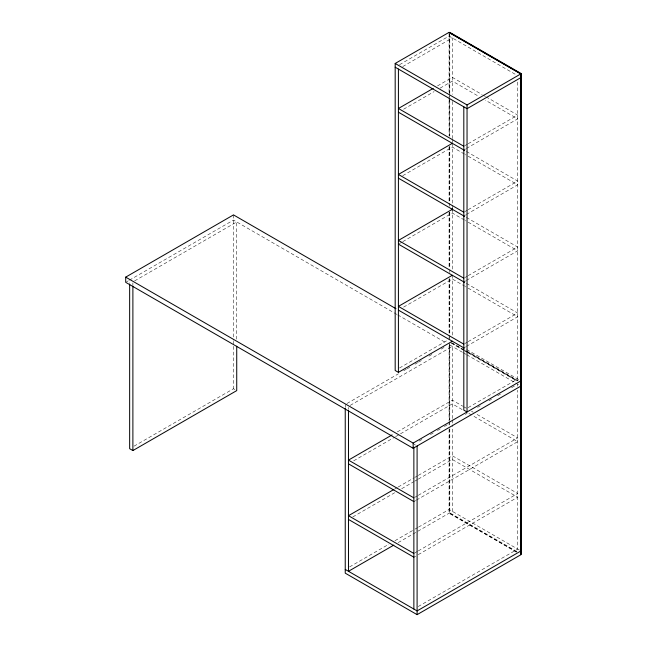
<?xml version="1.0" encoding="UTF-8"?>
<svg xmlns="http://www.w3.org/2000/svg" width="647" height="647" viewBox="0 0 647 647"><rect width="100%" height="100%" fill="white"/><g stroke="black" fill="none" stroke-linecap="round" stroke-linejoin="round"><path stroke-width="0.49" stroke-dasharray="3.23 2.43" d="M399.531 64.692L449.075 36.086L516.613 75.076M402.766 66.56L452.31 37.955L452.31 94.373M437.534 85.897L452.31 77.365L481.958 94.478M403.631 109.206L434.056 91.639M440.138 88.129L452.31 81.101L478.465 96.201M126.569 281.825L128.308 280.814M134.633 280.903L236.729 221.961L236.729 339.109M402.766 175.677L452.31 147.071L464.522 154.115M464.675 145.737L467.288 144.232M468.153 143.731L517.705 115.117L486.318 97.001M463.81 149.975L465.549 148.964M466.414 148.462L517.705 118.854L485.444 100.228M399.288 243.652L401.892 242.148M402.766 241.646L452.31 213.033L464.522 220.085M464.675 211.706L467.288 210.194M468.153 209.693L517.705 181.087L465.387 150.888M463.81 215.936L465.549 214.933M466.414 214.432L517.705 184.824L465.387 154.617M134.018 446.179L233.494 388.742L235.112 389.68M403.631 307.107L452.31 279.003L464.522 286.055M464.675 277.668L467.288 276.164M468.153 275.662L517.705 247.057L465.387 216.85M463.81 281.906L465.549 280.903M466.414 280.402L517.705 250.793L465.387 220.587M399.531 367.981L447.336 340.371M346.986 403.502L398.463 373.78M403.704 370.755L406.316 369.243M407.189 368.741L409.81 367.229M415.042 364.204L417.663 362.692M418.536 362.191L422.895 359.667M429.01 356.141L432.495 354.127M441.222 349.089L444.715 347.075M350.213 405.37L452.31 346.42L452.31 418.827M464.675 343.638L467.288 342.134M468.153 341.632L517.705 313.027L465.387 282.82M463.81 347.876L465.549 346.873M466.414 346.371L517.705 316.755L465.387 286.556M397.339 431.889L452.31 400.153L462.775 406.195M353.707 460.818L394.719 437.137M395.592 436.636L452.31 403.89L462.775 409.923M468.153 407.602L517.705 378.988L517.705 80.746M419.102 441.108L422.588 439.095M430.441 434.558L433.935 432.544M437.429 430.53L440.914 428.508M444.408 426.494L447.894 424.481M465.347 414.403L467.094 413.401M477.567 407.351L480.179 405.839M488.906 400.8L491.526 399.288M497.632 395.762L501.999 393.247M511.599 387.707L515.085 385.693M394.719 488.995L397.339 487.49M398.212 486.981L413.918 477.915M414.792 477.413L417.404 475.901M418.277 475.399L452.31 455.747L517.705 493.499L418.229 550.937M352.833 516.913L394.719 492.731M401.698 488.703L413.918 481.651M414.792 481.142L417.404 479.637M418.277 479.128L452.31 459.483L517.705 497.236L416.482 555.676M414.735 497.357L417.355 495.845M418.229 495.335L517.705 437.906L476.726 414.25M413.862 501.595L415.609 500.584M416.482 500.082L517.705 441.642L472.367 415.463M349.598 566.909L388.871 544.24M394.977 540.714L414.177 529.626M415.042 529.125L417.663 527.612M418.536 527.111L449.075 509.48L519.323 550.031M398.212 542.582L452.31 511.34L452.31 424.861M414.735 552.95L417.355 551.438M413.862 557.188L415.609 556.177M418.229 606.53L517.705 549.101L517.705 390.214M482.832 94.988L485.444 96.492M466.77 349.582L520.94 380.857M466.366 350.803L518.684 381.01M451.541 342.659L467.239 351.717M468.104 352.227L517.81 380.921M451.873 343.056L462.338 349.097M463.212 349.606L465.824 351.111M466.697 351.62L517.268 380.816M450.999 342.967L464.077 350.52M464.95 351.022L467.571 352.534M468.444 353.036L517.268 381.229M396.878 314.418L233.494 220.093L129.651 280.038L129.651 283.071M397.751 314.919L445.799 342.667M462.403 352.251L449.075 344.56L449.075 420.987M463.276 352.752L465.897 354.265M466.77 354.774L514.826 382.514M515.699 383.016L519.323 385.111M463.648 406.696L466.261 408.208M471.493 411.225L473.24 412.236M468.881 413.449L471.493 414.962M413.862 444.133L415.479 445.063M516.937 551.559L449.794 512.796L449.794 426.219M516.395 551.867L449.261 513.103L449.261 429.551M516.613 552.198L449.075 513.208L449.075 429.026M517.705 384.181L517.705 386.186M452.31 101.433L452.31 138.709M452.31 139.72L452.31 142.744M452.31 143.335L452.31 204.201M452.31 205.212L452.31 208.237M452.31 209.304L452.31 269.702M452.31 275.266L452.31 336.197M452.31 419.83L452.31 423.858M449.794 34.372L449.794 93.928M449.794 99.986L449.794 136.323M449.794 146.416L449.794 202.948M449.794 212.03L449.794 268.562M449.794 269.564L449.794 272.597M449.794 278.655L449.794 335.178M449.794 344.673L449.794 420.178M449.261 33.668L449.261 93.225M449.261 94.236L449.261 97.268M449.261 98.271L449.261 135.627M449.261 146.723L449.261 202.244M449.261 203.255L449.261 206.288M449.261 212.337L449.261 268.869M449.261 278.962L449.261 334.483M449.261 335.494L449.261 338.518M449.261 342.967L449.261 420.485M449.261 421.496L449.261 425.524M449.075 32.35L449.075 92.513M449.075 96.54L449.075 99.565M449.075 100.568L449.075 135.838M449.075 146.918L449.075 204.355M449.075 212.41L449.075 268.837M449.075 278.914L449.075 336.351M449.075 337.354L449.075 339.368M449.075 421.99L449.075 425.006M348.474 407.384L348.474 409.389M345.239 404.504L345.239 407.521M233.494 214.901L233.494 340.265M233.494 341.276L233.494 345.32M233.494 346.331L233.494 388.742M132.886 282.917L132.886 284.939"/><path stroke-width="0.97" d="M452.31 341.236L398.415 372.357L395.18 370.488L395.18 63.463L449.075 32.35L520.94 73.839L520.94 554.697L417.097 614.65L345.239 573.161L345.239 408.532M433.191 88.404L398.415 108.486L463.81 146.238M520.94 386.049L413.15 448.282L125.704 282.327L125.704 277.134L233.494 214.901L396.004 308.724M395.18 63.463L467.045 104.951L521.296 73.629L521.296 382.523L520.762 382.83L520.762 73.944L449.261 32.657L449.794 32.35L521.296 73.629M520.94 77.575L467.045 108.688L395.18 67.199M452.31 143.335L398.415 174.447L463.81 212.208M452.31 209.304L398.415 240.417L463.81 278.17M129.651 284.082L129.651 448.694L132.886 450.563L236.729 390.61L236.729 346.177M452.31 275.266L398.415 306.387L463.81 344.139M392.098 434.913L348.474 460.106L413.862 497.858M125.704 277.134L413.15 443.09L520.94 380.857M393.845 489.504L348.474 515.699L413.862 553.452M393.845 545.097L348.474 571.293L348.474 410.4M520.94 550.961L417.097 610.914L345.239 569.425M398.415 112.214L464.522 150.379M398.415 178.184L464.522 216.349M398.415 244.154L464.522 282.318M398.415 310.123L464.15 348.07M348.474 463.834L413.862 501.595M348.474 519.436L413.862 557.188M467.045 104.951L467.045 411.977L463.81 410.109L463.81 106.82M452.31 208.237L452.31 210.251M417.097 445.993L417.097 614.65M413.862 447.15L413.862 609.045M413.15 443.09L413.15 448.282M398.415 69.067L398.415 372.357M132.886 285.95L132.886 450.563M521.296 382.935L520.762 383.242L520.762 554.39L521.296 554.075L521.296 382.935"/></g></svg>
